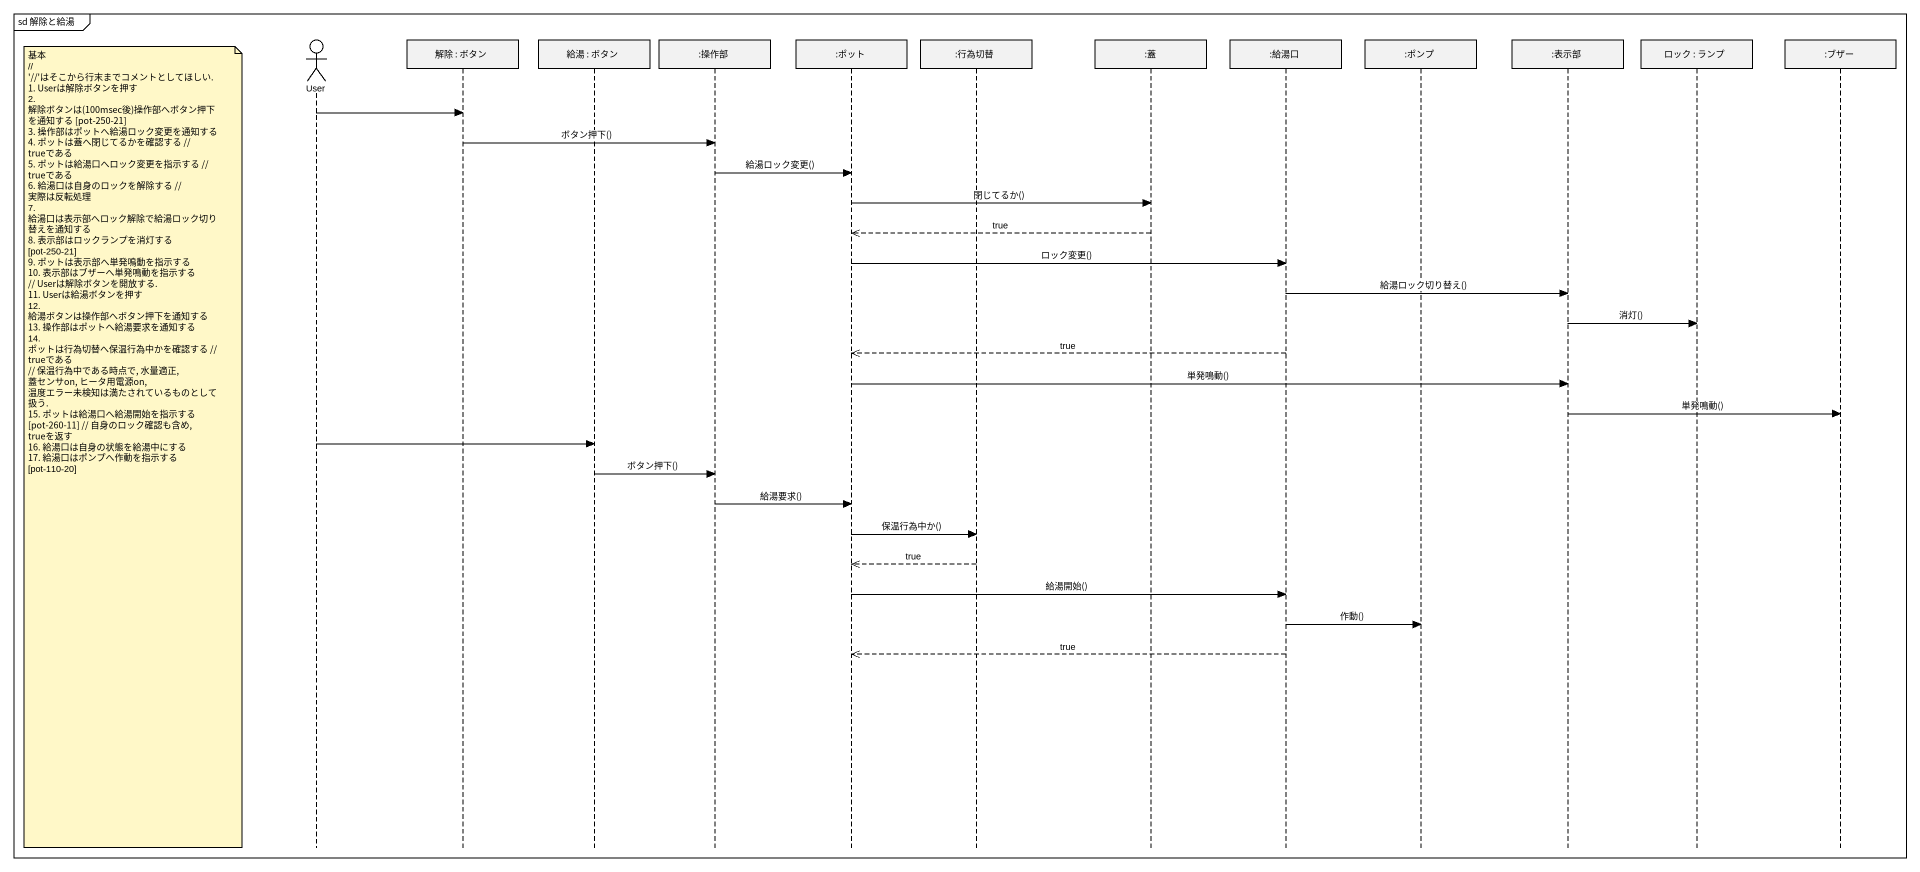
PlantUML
@startuml
mainframe sd 解除と給湯
hide footbox
actor User
participant "解除 : ボタン" as 解除
participant "給湯 : ボタン" as 給湯
participant ":操作部" as 操作部
participant ":ポット" as ポット
participant ":行為切替" as 行為切替
participant ":蓋" as 蓋
participant ":給湯口" as 給湯口
participant ":ポンプ" as ポンプ
participant ":表示部" as 表示部
participant "ロック : ランプ" as ロック
participant ":ブザー" as ブザー

User -> 解除
解除 -> 操作部 : ボタン押下()
操作部 -> ポット : 給湯ロック変更()
ポット -> 蓋 : 閉じてるか()
蓋 -->> ポット : true
ポット -> 給湯口 : ロック変更()
給湯口 -> 表示部 : 給湯ロック切り替え()
表示部 -> ロック : 消灯()
給湯口 -->> ポット : true
ポット -> 表示部 : 単発鳴動()
表示部 -> ブザー : 単発鳴動()
User -> 給湯
note left of User
  基本
  ~// '~//'はそこから行末までコメントとしてほしい.
  1. Userは解除ボタンを押す
  2. 解除ボタンは(100msec後)操作部へボタン押下を通知する [pot-250-21]
  3. 操作部はポットへ給湯ロック変更を通知する
  4. ポットは蓋へ閉じてるかを確認する // trueである
  5. ポットは給湯口へロック変更を指示する // trueである
  6. 給湯口は自身のロックを解除する // 実際は反転処理
  7. 給湯口は表示部へロック解除で給湯ロック切り替えを通知する
  8. 表示部はロックランプを消灯する [pot-250-21]
  9. ポットは表示部へ単発鳴動を指示する
  10. 表示部はブザーへ単発鳴動を指示する
  // Userは解除ボタンを開放する.
  11. Userは給湯ボタンを押す
  12. 給湯ボタンは操作部へボタン押下を通知する
  13. 操作部はポットへ給湯要求を通知する
  14. ポットは行為切替へ保温行為中かを確認する // trueである
  // 保温行為中である時点で, 水量適正, 蓋センサon, ヒータ用電源on, 温度エラー未検知は満たされているものとして扱う.
  15. ポットは給湯口へ給湯開始を指示する [pot-260-11] // 自身のロック確認も含め, trueを返す
  16. 給湯口は自身の状態を給湯中にする
  17. 給湯口はポンプへ作動を指示する [pot-110-20]
end note
給湯 -> 操作部 : ボタン押下()
操作部 -> ポット : 給湯要求()
ポット -> 行為切替 : 保温行為中か()
行為切替 -->> ポット : true
ポット -> 給湯口 : 給湯開始()
給湯口 -> ポンプ : 作動()
給湯口 -->> ポット : true
@enduml
